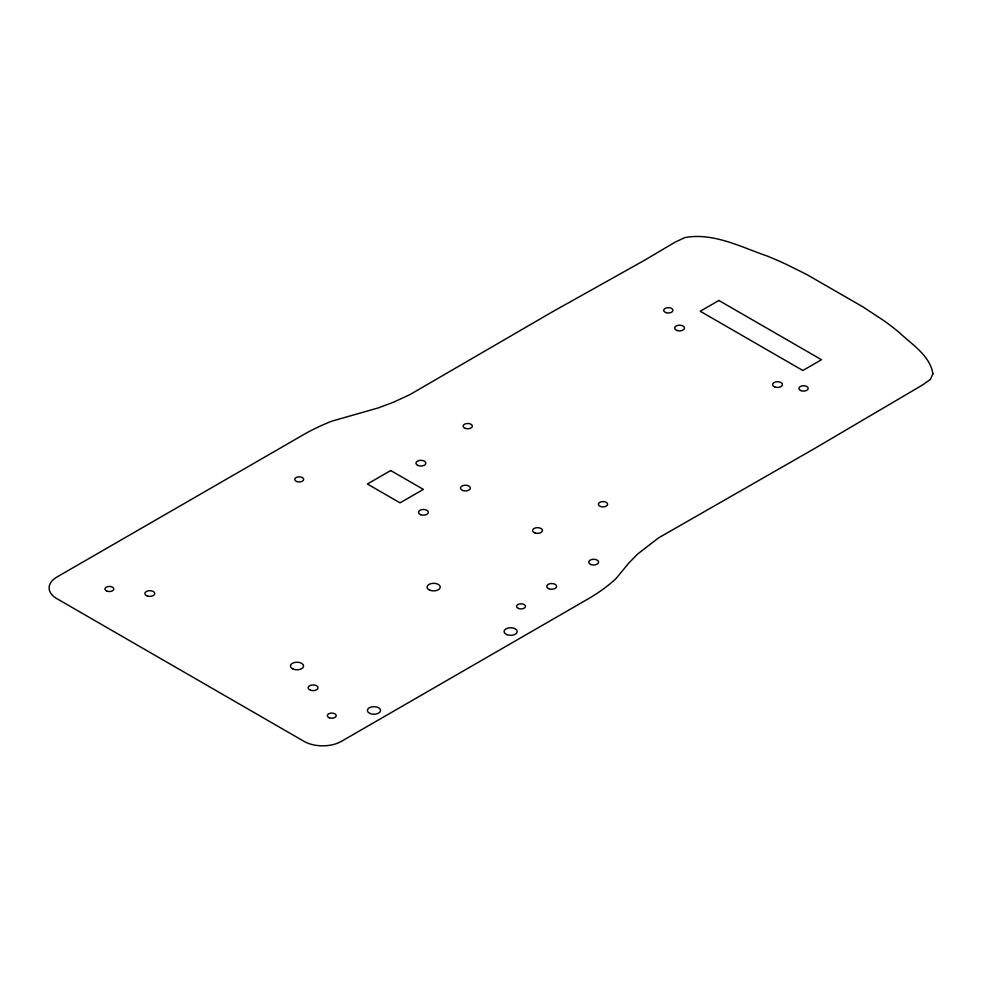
<?xml version="1.0" encoding="UTF-8"?>
<svg xmlns="http://www.w3.org/2000/svg" width="982" height="982" viewBox="0 0 982 982"><rect width="100%" height="100%" fill="white"/><g stroke="black" fill="none" stroke-linecap="round" stroke-linejoin="round"><path stroke-width="1.47" d="M932.9 373.786L930.47 379.285A17.737 10.237 0 0 1 930.126 379.617L922.393 385.067L813.121 449.363L658.443 537.952L637.662 554.02L628.603 563.287L616.917 577.514A32.983 19.039 0 0 1 614.327 580.153L611.725 582.375A197.898 114.256 0 0 1 587.788 599.106L341.368 741.373A26.391 15.246 0 0 1 304.052 741.373L56.833 598.639A26.391 15.246 0 0 1 56.821 577.097L303.242 434.83A197.898 114.256 0 0 1 329.743 422.002A32.983 19.039 0 0 1 334.727 420.333L378.328 407.898L393.365 402.264L410.046 394.543L551.994 312.067L643.505 260.844L674.978 242.235L684.429 237.767A17.737 10.237 0 0 1 684.994 237.57C713.472 232.317 741.3 247.182 767.507 256.142A439.789 253.908 0 0 1 786.128 264.268L806.517 274.383L862.871 306.85L884.23 320.905A439.654 253.835 0 0 1 898.297 331.658C910.928 343.835 929.954 355.079 932.9 373.786M390.726 470.538L367.403 484.003L400.055 502.858L423.377 489.392L390.726 470.538M718.885 300.48L700.227 311.245L802.846 370.496L821.504 359.719L718.885 300.48M518.619 608.521A4.456 2.565 0 0 0 525.48 606.483A4.456 2.565 0 0 0 518.999 604.077A4.456 2.565 0 0 0 518.619 608.521M297.006 481.61A4.456 2.565 0 0 0 303.684 479.388A4.456 2.565 0 0 0 297.006 477.154A4.456 2.565 0 0 0 297.006 481.61M147.325 596A4.947 2.86 0 0 0 154.751 593.533A4.947 2.86 0 0 0 147.325 591.054A4.947 2.86 0 0 0 147.325 596M310.582 690.26A4.947 2.86 0 0 0 318.008 687.781A4.947 2.86 0 0 0 310.582 685.313A4.947 2.86 0 0 0 310.582 690.26M293.127 669.086A6.592 3.805 0 0 0 303.561 666.397A6.592 3.805 0 0 0 294.305 662.531A6.592 3.805 0 0 0 293.127 669.086M429.797 590.182A6.592 3.805 0 0 0 440.231 587.494A6.592 3.805 0 0 0 430.975 583.615A6.592 3.805 0 0 0 429.797 590.182M370.091 713.521A6.592 3.805 0 0 0 380.525 710.833A6.592 3.805 0 0 0 371.27 706.966A6.592 3.805 0 0 0 370.091 713.521M506.761 634.618A6.592 3.805 0 0 0 517.195 631.929A6.592 3.805 0 0 0 507.94 628.063A6.592 3.805 0 0 0 506.761 634.618M677.089 330.504A4.947 2.86 0 0 0 684.503 328.025A4.947 2.86 0 0 0 677.089 325.558A4.947 2.86 0 0 0 677.089 330.504M774.614 386.896A4.947 2.86 0 0 0 782.433 384.87A4.947 2.86 0 0 0 775.498 381.973A4.947 2.86 0 0 0 774.614 386.896M462.927 490.546A4.947 2.86 0 0 0 470.353 488.066A4.947 2.86 0 0 0 462.927 485.599A4.947 2.86 0 0 0 462.927 490.546M420.738 514.703A4.947 2.86 0 0 0 428.361 512.444A4.947 2.86 0 0 0 421.168 509.768A4.947 2.86 0 0 0 420.738 514.703M591.213 564.601A4.947 2.86 0 0 0 598.627 562.134A4.947 2.86 0 0 0 591.213 559.654A4.947 2.86 0 0 0 591.213 564.601M549.024 588.77A4.947 2.86 0 0 0 556.647 586.5A4.947 2.86 0 0 0 549.441 583.824A4.947 2.86 0 0 0 549.024 588.77M106.768 591.066A4.456 2.565 0 0 0 113.802 589.261A4.456 2.565 0 0 0 107.566 586.647A4.456 2.565 0 0 0 106.768 591.066M329.351 717.793A4.456 2.565 0 0 0 336.212 715.755A4.456 2.565 0 0 0 329.731 713.349A4.456 2.565 0 0 0 329.351 717.793M535.03 532.968A4.947 2.86 0 0 0 542.445 530.501A4.947 2.86 0 0 0 535.03 528.021A4.947 2.86 0 0 0 535.03 532.968M417.988 465.48A4.947 2.86 0 0 0 425.807 463.467A4.947 2.86 0 0 0 418.872 460.57A4.947 2.86 0 0 0 417.988 465.48M465.431 428.434A4.615 2.664 0 0 0 472.354 426.127A4.615 2.664 0 0 0 465.431 423.819A4.615 2.664 0 0 0 465.431 428.434M666.005 312.632A4.615 2.664 0 0 0 672.94 310.324A4.615 2.664 0 0 0 666.005 308.017A4.615 2.664 0 0 0 666.005 312.632M600.702 506.54A4.615 2.664 0 0 0 607.625 504.22A4.615 2.664 0 0 0 600.702 501.912A4.615 2.664 0 0 0 600.702 506.54M801.091 390.664A4.615 2.664 0 0 0 808.198 388.553A4.615 2.664 0 0 0 801.484 386.049A4.615 2.664 0 0 0 801.091 390.664"/></g></svg>
